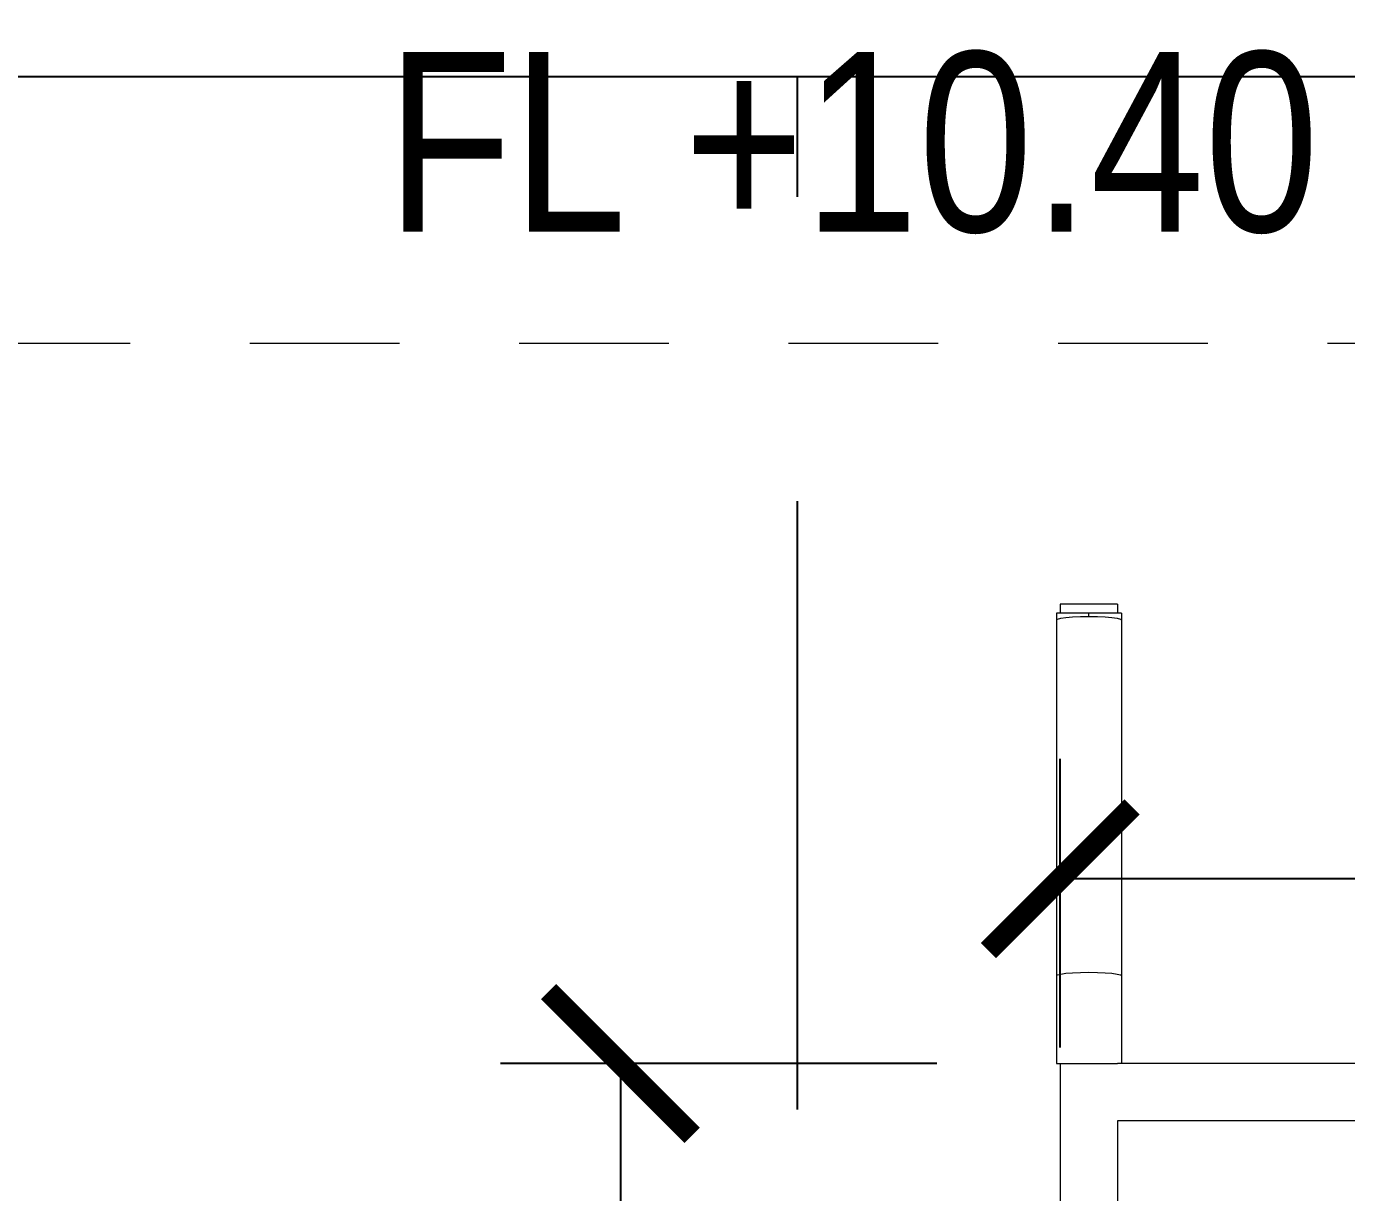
# Model space of a CAD drawing. Header units: millimetres. Extents: x -9564 to 494436, y -140371 to 4257.
# Drawn here: x 84.375 to 85.478, y 122.164 to 123.138 of the extents above; entities that cross this region are included whole.
import ezdxf
from ezdxf.enums import TextEntityAlignment as Align

# ---------------------------------------------------------------- set-up
doc = ezdxf.new("R2010")
doc.units = ezdxf.units.MM
doc.header["$MEASUREMENT"] = 0
doc.linetypes.add('DASHDOTX2', pattern=[50.8, 25.4, -12.7, 0, -12.7])
doc.linetypes.add('HIDDEN2', pattern=[0.1875, 0.125, -0.0625])
doc.layers.get('DEFPOINTS').update_dxf_attribs({"lineweight": 18})
doc.layers.add('1', color=5, linetype='Continuous')
doc.layers.add('TEXT', color=4, linetype='Continuous')
for name, color, linetype, lineweight in [('AS', 8, 'HIDDEN2', 5), ('Edges', 7, 'Continuous', 18), ('XR-KOP A3_MOZART$0$A-TXTKOP', 3, 'Continuous', 5)]:
    doc.layers.add(name, color=color, linetype=linetype, lineweight=lineweight)
doc.styles.add('Arial Narrow', font='ARIALN.TTF')
doc.styles.add('HAND', font='ROMAND.SHX', dxfattribs={"width": 0.8, "height": 250})
doc.styles.add('style2', font='times.ttf', dxfattribs={"height": 0.18})
doc.styles.add('XR-KOP A3_MOZART$0$ROMAND', font='romand.shx', dxfattribs={"height": 2, "bigfont": 'bigfont.shx'})
doc.dimstyles.new('ISO-25', dxfattribs={"dimtxt": 0.18, "dimasz": 0.12, "dimexe": 0.1, "dimexo": 0.1, "dimgap": 0.0625, "dimtad": 1, "dimtoh": 1, "dimdec": 0, "dimlfac": 1000, "dimtxsty": 'style2', "dimblk": 'ARCHTICK', "dimcen": 0.15, "dimclrd": 1, "dimclre": 1, "dimclrt": 4, "dimadec": 0, "dimazin": 0, "dimtfac": 1, "dimtdec": 0, "dimtmove": 0, "dimatfit": 3, "dimldrblk": 'OBLIQUE', "dimfxl": 1, "dimarcsym": 0})

# ---------------------------------------------------------------- blocks, each defined once
blk = doc.blocks.new('as2')
at = {"layer": 'AS'}
blk.add_line((242.3711, 159.2075), (256.2148, 159.2075), dxfattribs=at)
blk = doc.blocks.new('pot2')
at = {"layer": '1', "linetype": 'DASHDOTX2', "ltscale": 0.02}
blk.add_lwpolyline([(170.5051, 148.8386), (170.8821, 148.8386), (170.8821, 171.6414), (170.5051, 171.6414)], dxfattribs=at)
blk = doc.blocks.new('pull up bar pl')
at = {"layer": 'Edges'}
for p, q in [((798.6, 607.03), (798.6, 604.09)), ((798.6, 607.03), (812.2, 607.03)), ((800.2, 610.73), (800.2, 607.13)), ((800.2, 610.73), (824.2, 610.73)), ((824.2, 607.13), (800.2, 607.13)), ((812.2, 605.63), (812.2, 607.03)), ((812.2, 607.03), (825.8, 607.03)), ((824.2, 610.73), (824.2, 607.13)), ((825.8, 607.03), (825.8, 604.09)), ((799.06, 604.49), (798.6, 604.09)), ((798.6, 604.09), (798.6, 455.59)), ((800.42, 604.86), (799.06, 604.49)), ((802.58, 605.18), (800.42, 604.86)), ((805.4, 605.43), (802.58, 605.18)), ((808.68, 605.58), (805.4, 605.43)), ((812.2, 605.63), (808.68, 605.58)), ((815.72, 605.58), (812.2, 605.63)), ((819, 605.43), (815.72, 605.58)), ((821.82, 605.18), (819, 605.43)), ((823.98, 604.86), (821.82, 605.18)), ((825.34, 604.49), (823.98, 604.86)), ((825.8, 604.09), (825.34, 604.49)), ((825.8, 604.09), (825.8, 455.59)), ((799.06, 455.99), (798.6, 455.59)), ((798.6, 455.59), (798.6, 419.13)), ((800.42, 456.36), (799.06, 455.99)), ((802.58, 456.68), (800.42, 456.36)), ((805.4, 456.93), (802.58, 456.68)), ((808.68, 457.08), (805.4, 456.93)), ((812.2, 457.13), (808.68, 457.08)), ((815.72, 457.08), (812.2, 457.13)), ((819, 456.93), (815.72, 457.08)), ((821.82, 456.68), (819, 456.93)), ((823.98, 456.36), (821.82, 456.68)), ((825.34, 455.99), (823.98, 456.36)), ((825.8, 455.59), (825.34, 455.99)), ((825.8, 455.59), (825.8, 419.03)), ((285.7, 418.74), (288.93, 420.07)), ((288.93, 420.07), (292.4, 420.53)), ((292.2, 419.13), (289.09, 418.72)), ((292.2, 419.13), (298.15, 419.13)), ((292.4, 420.53), (295.87, 420.07)), ((295.87, 420.07), (298.15, 419.13)), ((798.6, 419.13), (298.15, 419.13)), ((798.7, 419.03), (800.3, 419.03)), ((812.2, 419.03), (800.3, 419.03)), ((824.2, 419.03), (812.2, 419.03)), ((824.2, 419.03), (824.2, -154.77)), ((825.8, 419.03), (824.2, 419.03)), ((279.46, 410.6), (280.79, 413.83)), ((280.79, 413.83), (282.92, 416.61)), ((283.71, 415.62), (281.81, 413.13)), ((282.92, 416.61), (285.7, 418.74)), ((286.2, 417.52), (283.71, 415.62)), ((289.09, 418.72), (286.2, 417.52)), ((279, 407.13), (279.46, 410.6)), ((280.61, 410.24), (280.2, 407.13)), ((281.81, 413.13), (280.61, 410.24)), ((279.46, 403.66), (279, 407.13)), ((280.79, 400.43), (279.46, 403.66)), ((280.2, 407.13), (280.61, 404.03)), ((280.61, 404.03), (281.81, 401.13)), ((282.2, 398.6), (280.79, 400.43)), ((281.81, 401.13), (282.2, 400.62)), ((282.2, 400.62), (283.71, 398.65)), ((282.2, 398.6), (282.2, 400.62)), ((282.22, 351.11), (282.2, 398.6)), ((283.71, 398.65), (286.2, 396.74)), ((286.2, 396.74), (289.09, 395.54)), ((289.09, 395.54), (292.2, 395.13)), ((292.2, 395.13), (302.2, 395.13)), ((302.2, 351.11), (302.2, 395.13)), ((402.57, 395.13), (302.2, 395.13)), ((402.57, -110.87), (402.57, 395.13)), ((422.57, -110.87), (422.57, 395.13)), ((422.57, 395.13), (800.2, 395.13)), ((800.2, 395.13), (800.2, 226.33)), ((279.2, 351.11), (279.2, 321.11)), ((279.2, 351.11), (282.22, 351.11)), ((282.22, 339.6), (282.22, 351.11)), ((302.2, 321.11), (302.2, 351.11)), ((303.2, 351.11), (302.2, 351.11)), ((303.2, 351.11), (303.2, 321.11)), ((303.2, 351.11), (306.2, 351.11)), ((306.2, 351.11), (306.2, 321.11)), ((282.2, 339.55), (282.22, 339.6)), ((282.2, 339.55), (282.2, 332.8)), ((282.22, 339.6), (285.1, 339.6)), ((285.1, 332.62), (285.1, 339.6)), ((282.22, 332.62), (282.2, 332.8)), ((282.22, 321.11), (282.22, 332.62)), ((282.22, 332.62), (285.1, 332.62)), ((279.2, 321.11), (282.22, 321.11)), ((282.22, -36.85), (282.22, 321.11)), ((302.2, -36.85), (302.2, 321.11)), ((302.2, 321.11), (303.2, 321.11)), ((306.2, 321.11), (303.2, 321.11)), ((639.6, 247.93), (800.2, 247.93)), ((639.6, 247.93), (639.6, 226.33)), ((639.6, 226.33), (800.2, 226.33)), ((800.2, 226.33), (800.2, 36.33)), ((639.6, 57.93), (800.2, 57.93)), ((639.6, 57.93), (639.6, 36.33)), ((639.6, 36.33), (800.2, 36.33)), ((800.2, 36.33), (800.2, -134.87)), ((279.2, -36.85), (279.2, -66.85)), ((279.2, -36.85), (282.22, -36.85)), ((282.22, -48.36), (282.22, -36.85)), ((302.2, -66.85), (302.2, -36.85)), ((303.2, -36.85), (302.2, -36.85)), ((303.2, -36.85), (303.2, -66.85)), ((303.2, -36.85), (306.2, -36.85)), ((306.2, -36.85), (306.2, -66.85)), ((282.2, -48.41), (282.22, -48.36)), ((282.2, -48.41), (282.2, -55.16)), ((282.22, -48.36), (285.1, -48.36)), ((285.1, -55.34), (285.1, -48.36)), ((282.22, -55.34), (282.2, -55.16)), ((282.22, -66.85), (282.22, -55.34)), ((282.22, -55.34), (285.1, -55.34)), ((279.2, -66.85), (282.22, -66.85)), ((282.2, -114.34), (282.22, -66.85)), ((302.2, -110.87), (302.2, -66.85)), ((302.2, -66.85), (303.2, -66.85)), ((306.2, -66.85), (303.2, -66.85)), ((280.79, -116.17), (282.2, -114.34)), ((282.2, -116.36), (282.2, -114.34)), ((283.71, -114.38), (282.2, -116.36)), ((286.2, -112.48), (283.71, -114.38)), ((289.09, -111.28), (286.2, -112.48)), ((292.2, -110.87), (289.09, -111.28)), ((292.2, -110.87), (302.2, -110.87)), ((402.57, -110.87), (302.2, -110.87)), ((422.57, -110.87), (800.2, -110.87)), ((279, -122.87), (279.46, -119.4)), ((279.46, -119.4), (280.79, -116.17)), ((280.61, -119.76), (280.2, -122.87)), ((281.81, -116.87), (280.61, -119.76)), ((282.2, -116.36), (281.81, -116.87)), ((279.46, -126.34), (279, -122.87)), ((280.79, -129.57), (279.46, -126.34)), ((280.2, -122.87), (280.61, -125.97)), ((280.61, -125.97), (281.81, -128.87)), ((282.92, -132.34), (280.79, -129.57)), ((281.81, -128.87), (283.71, -131.35)), ((283.71, -131.35), (286.2, -133.26)), ((285.7, -134.47), (282.92, -132.34)), ((288.93, -135.81), (285.7, -134.47)), ((286.2, -133.26), (289.09, -134.46)), ((292.4, -136.27), (288.93, -135.81)), ((289.09, -134.46), (292.2, -134.87)), ((292.2, -134.87), (298.15, -134.87)), ((295.87, -135.81), (292.4, -136.27)), ((298.15, -134.87), (295.87, -135.81)), ((800.2, -134.87), (298.15, -134.87)), ((800.2, -134.87), (800.2, -154.77)), ((798.6, -191.33), (798.6, -154.77)), ((798.6, -154.77), (800.2, -154.77)), ((800.2, -154.77), (812.2, -154.77)), ((812.2, -154.77), (824.2, -154.77)), ((824.2, -154.77), (825.8, -154.77)), ((825.8, -191.33), (825.8, -154.77)), ((798.6, -339.83), (798.6, -191.33)), ((798.6, -191.33), (799.06, -191.73)), ((799.06, -191.73), (800.42, -192.1)), ((800.42, -192.1), (802.58, -192.42)), ((802.58, -192.42), (805.4, -192.66)), ((805.4, -192.66), (808.68, -192.82)), ((808.68, -192.82), (812.2, -192.87)), ((812.2, -192.87), (815.72, -192.82)), ((815.72, -192.82), (819, -192.66)), ((819, -192.66), (821.82, -192.42)), ((821.82, -192.42), (823.98, -192.1)), ((823.98, -192.1), (825.34, -191.73)), ((825.34, -191.73), (825.8, -191.33)), ((825.8, -339.83), (825.8, -191.33)), ((798.6, -342.77), (798.6, -339.83)), ((798.6, -339.83), (799.06, -340.23)), ((799.06, -340.23), (800.42, -340.6)), ((800.42, -340.6), (802.58, -340.92)), ((802.58, -340.92), (805.4, -341.16)), ((805.4, -341.16), (808.68, -341.32)), ((808.68, -341.32), (812.2, -341.37)), ((812.2, -341.37), (815.72, -341.32)), ((812.2, -341.37), (812.2, -342.77)), ((815.72, -341.32), (819, -341.16)), ((819, -341.16), (821.82, -340.92)), ((821.82, -340.92), (823.98, -340.6)), ((823.98, -340.6), (825.34, -340.23)), ((825.34, -340.23), (825.8, -339.83)), ((825.8, -342.77), (825.8, -339.83)), ((812.2, -342.77), (798.6, -342.77)), ((800.2, -346.47), (800.2, -342.87)), ((800.2, -342.87), (824.2, -342.87)), ((824.2, -346.47), (800.2, -346.47)), ((825.8, -342.77), (812.2, -342.77)), ((824.2, -346.47), (824.2, -342.87))]:
    blk.add_line(p, q, dxfattribs=at)
blk = doc.blocks.new('_ArchTick')
at = {"color": 0, "linetype": 'ByBlock', "const_width": 0.15}
blk.add_lwpolyline([(-0.5, -0.5), (0.5, 0.5)], dxfattribs=at)
blk = doc.blocks.new('*D682')
at = {"color": 1, "lineweight": -2, "transparency": 16777216}
for p, q in [((308.2881, 164.5011), (307.9239, 164.5011)), ((308.0239, 164.5011), (308.0239, 163.3535)), ((308.2913, 163.3535), (307.9239, 163.3535))]:
    blk.add_line(p, q, dxfattribs=at)
at = {"layer": 'DEFPOINTS', "color": 0, "transparency": 16777216}
for p in [(308.3881, 164.5011), (308.0239, 163.3535), (308.3913, 163.3535)]:
    blk.add_point(p, dxfattribs=at)
at = {"color": 1, "lineweight": -2, "transparency": 16777216, "xscale": 0.12, "yscale": 0.12, "zscale": 0.12}
for p, rotation in [((308.0239, 164.5011), 90), ((308.0239, 163.3535), 270)]:
    blk.add_blockref('_ArchTick', p, dxfattribs=dict(at, rotation=rotation))
at = {"color": 4, "transparency": 16777216, "insert": (307.8699, 163.9273), "char_height": 0.18, "attachment_point": 5, "rotation": 90, "style": 'style2'}
blk.add_mtext('1148', dxfattribs=at)
blk = doc.blocks.new('_Oblique')
at = {"color": 0, "linetype": 'ByBlock', "lineweight": -2}
blk.add_line((-0.5, -0.5), (0.5, 0.5), dxfattribs=at)
blk = doc.blocks.new('*D683')
at = {"color": 1, "lineweight": -2, "transparency": 16777216}
for p, q in [((308.3913, 164.5144), (308.3913, 164.7553)), ((309.4812, 164.5808), (309.4812, 164.7553)), ((309.4812, 164.6553), (308.3913, 164.6553))]:
    blk.add_line(p, q, dxfattribs=at)
at = {"layer": 'DEFPOINTS', "color": 0, "transparency": 16777216}
for p in [(308.3913, 164.6553), (309.4812, 164.4808), (308.3913, 164.4144)]:
    blk.add_point(p, dxfattribs=at)
at = {"color": 1, "lineweight": -2, "transparency": 16777216, "xscale": 0.12, "yscale": 0.12, "zscale": 0.12, "rotation": 180}
blk.add_blockref('_ArchTick', (308.3913, 164.6553), dxfattribs=at)
at = {"color": 1, "lineweight": -2, "transparency": 16777216, "xscale": 0.12, "yscale": 0.12, "zscale": 0.12}
blk.add_blockref('_ArchTick', (309.4812, 164.6553), dxfattribs=at)
at = {"color": 4, "transparency": 16777216, "insert": (308.9362, 164.8096), "char_height": 0.18, "attachment_point": 5, "style": 'style2'}
blk.add_mtext('1090', dxfattribs=at)
blk = doc.blocks.new('*D684')
at = {"color": 1, "lineweight": -2, "transparency": 16777216}
for p, q in [((309.5297, 165.7982), (309.5297, 165.2247)), ((307.1936, 165.7972), (307.1936, 165.2247)), ((309.5297, 165.3247), (307.1936, 165.3247))]:
    blk.add_line(p, q, dxfattribs=at)
at = {"layer": 'DEFPOINTS', "color": 0, "transparency": 16777216}
for p in [(309.5297, 165.8982), (307.1936, 165.8972), (307.1936, 165.3247)]:
    blk.add_point(p, dxfattribs=at)
at = {"color": 1, "lineweight": -2, "transparency": 16777216, "xscale": 0.12, "yscale": 0.12, "zscale": 0.12, "rotation": 180}
blk.add_blockref('_ArchTick', (307.1936, 165.3247), dxfattribs=at)
at = {"color": 1, "lineweight": -2, "transparency": 16777216, "xscale": 0.12, "yscale": 0.12, "zscale": 0.12}
blk.add_blockref('_ArchTick', (309.5297, 165.3247), dxfattribs=at)
at = {"color": 4, "transparency": 16777216, "insert": (308.3616, 165.4788), "char_height": 0.18, "attachment_point": 5, "style": 'style2'}
blk.add_mtext('2336', dxfattribs=at)
blk = doc.blocks.new('A$C2a879c63')
blk.add_blockref('pot2', (-56.9483, -143.5351))
at = {"xscale": -0.002, "yscale": 0.002, "zscale": 0.002}
blk.add_blockref('pull up bar pl', (115.8017, 20.1279), dxfattribs=at)
at = {"layer": 'AS'}
blk.add_blockref('as2', (-138.7946, -137.6403), dxfattribs=at)
at = {"color": 4, "style": 'HAND'}
for tag, height, rotation, p in [('DRY.WASHER', 0.054, 0, (11.9366, 24.9122)), ('PATIO', 0.135, 0, (20.9666, 21.5696)), ('GENSET', 0.135, 0, (18.2157, 17.1045)), ('PLANTERBOX', 0.135, 90, (22.169, 13.2959)), ('PLANTERBOX', 0.135, 0, (18.5224, 11.5633)), ('PATIO', 0.135, 0, (400.0395, 10.821)), ('CARPORT', 0.135, 0, (12.157, 9.7744)), ('CARPORT', 0.135, 0, (20.6202, 9.7744))]:
    blk.add_attdef(tag, text='', height=height, rotation=rotation, dxfattribs=at).set_placement(p, align=Align.MIDDLE)
at = {"layer": 'TEXT', "transparency": 33554687, "insert": (113.5907, 21.8104), "char_height": 0.15, "width": 0.971912, "attachment_point": 1, "style": 'Arial Narrow'}
blk.add_mtext('FL +10.40\\P', dxfattribs=at)
at = {"layer": 'XR-KOP A3_MOZART$0$A-TXTKOP', "style": 'XR-KOP A3_MOZART$0$ROMAND'}
for tag, p in [('1:200', (37.0468, 3.1879)), ('1:100', (79.0468, 3.1879)), ('1:100', (121.0468, 3.1879)), ('1:100', (163.0468, 3.1879)), ('1:100', (205.0468, 3.1879)), ('1:100', (247.0468, 3.1879)), ('1:100', (289.0468, 3.1879)), ('1:100', (331.0468, 3.1879)), ('1:100', (373.0468, 3.1879)), ('1:100', (415.0468, 3.1879)), ('1:100', (457.0468, 3.1879)), ('1:100', (499.0468, 3.1879))]:
    blk.add_attdef(tag, text='', height=0.1296, dxfattribs=at).set_placement(p, align=Align.MIDDLE)
for base, p1, p2, angle, picture, middle in [((112.9556, 21.7895), (115.2917, 22.363), (112.9556, 22.3621), 180, '*D684', (114.1237, 21.9436)), ((114.1533, 21.1202), (115.2433, 20.9456), (114.1533, 20.8792), 180, '*D683', (114.6983, 21.2745)), ((113.786, 19.8183), (114.1501, 20.9659), (114.1533, 19.8183), 90, '*D682', (113.632, 20.3921))]:
    dim = blk.add_linear_dim(base=base, p1=p1, p2=p2, angle=angle, dimstyle='ISO-25')
    dim.commit()
    dim.dimension.update_dxf_attribs({"geometry": picture, "text_midpoint": middle, "insert": (-194.2379, -143.5351)})

msp = doc.modelspace()

# ---------------------------------------------------------------- block references
msp.add_blockref('A$C2a879c63', (-28.9148, 101.3058))

doc.saveas('drawing.dxf')
